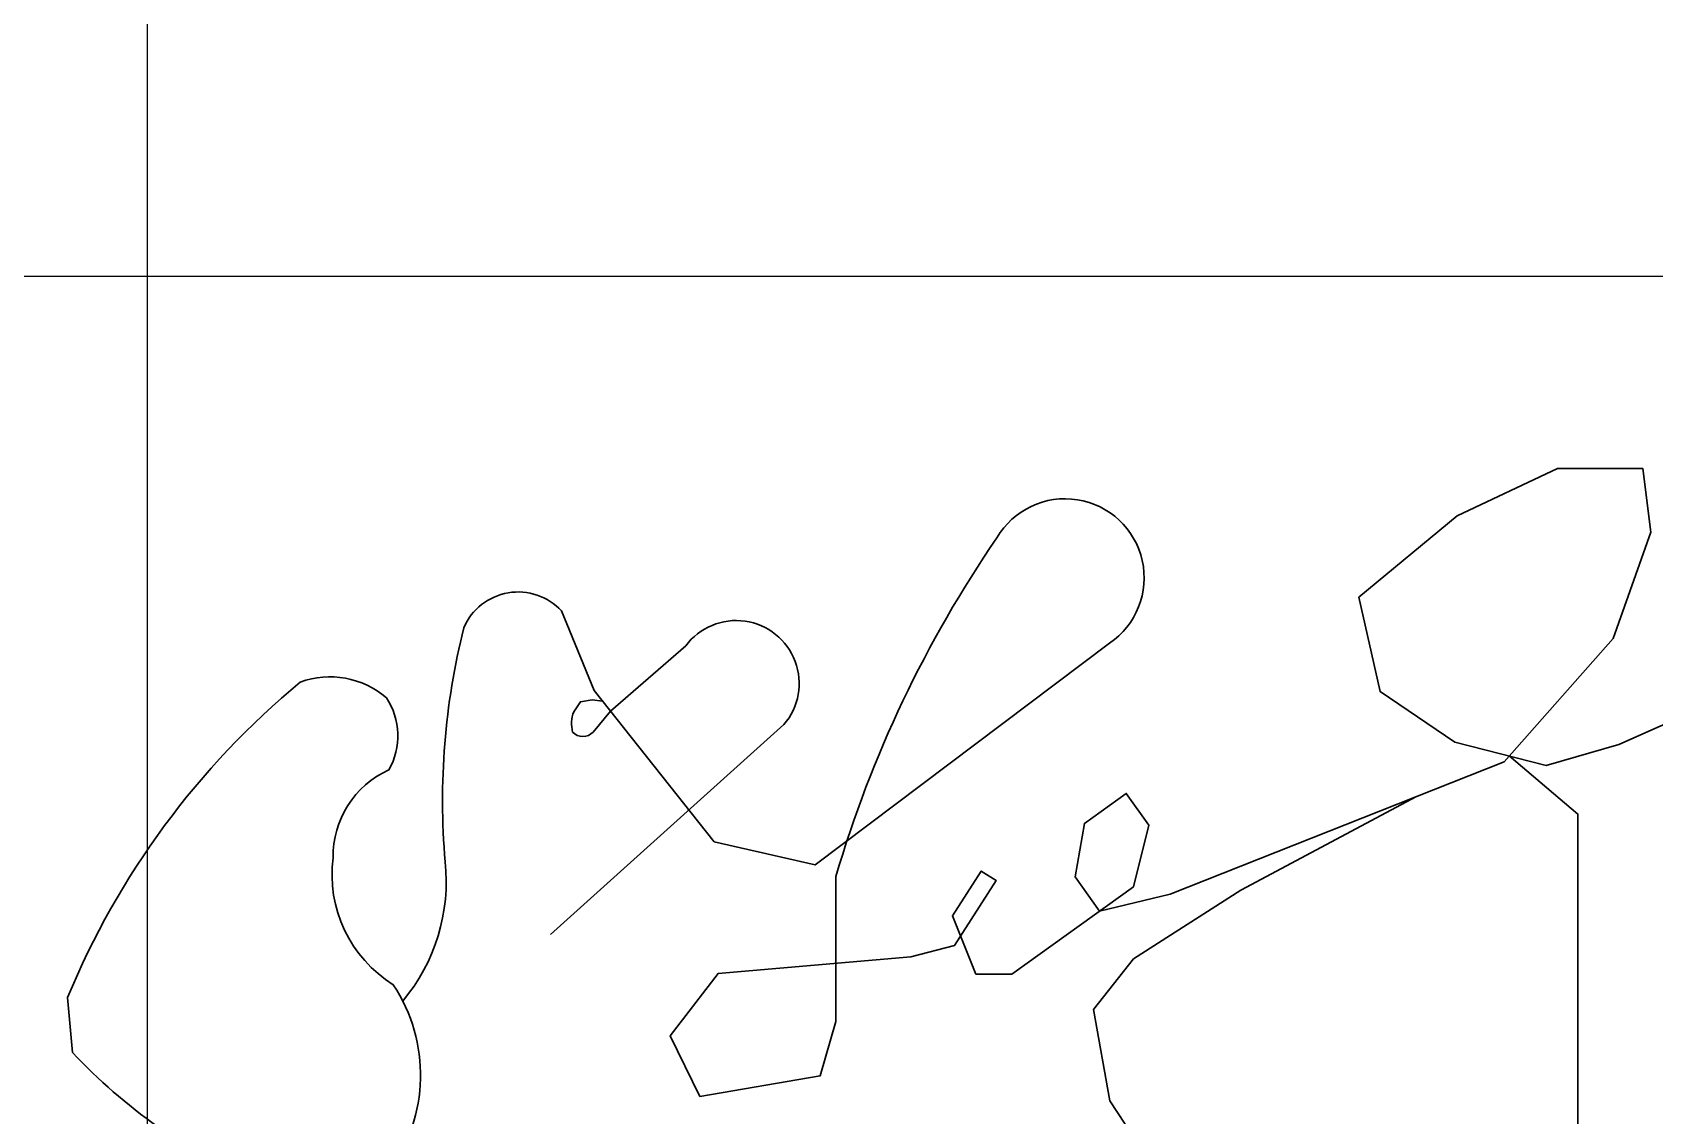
# Model space of a CAD drawing. Header units: millimetres. Extents: x 806395 to 2097197, y -233789 to 193681.
# Drawn here: x 2082111 to 2082965, y -174270 to -173700 of the extents above; entities that cross this region are included whole.
import ezdxf

# ---------------------------------------------------------------- set-up
doc = ezdxf.new("R2010")
doc.units = ezdxf.units.MM

# ---------------------------------------------------------------- blocks, each defined once
blk = doc.blocks.new('ntnntyht')
at = {"lineweight": 25, "ltscale": 15}
for p, q in [((1987891.97, -44360.75), (1987891.97, -50104.72)), ((1983723.19, -46968.89), (1990506.68, -46968.89))]:
    blk.add_line(p, q, dxfattribs=at)
at = {"color": 7, "lineweight": 30}
blk.add_lwpolyline([(1988137.39, -47196.44), (1988203.39, -47279.54), (1988258.84, -47292.33), (1988420.56, -47170.51, 1.24964), (1988358.72, -47112.55, 0.079258), (1988270.22, -47298.72), (1988270.22, -47378.29), (1988261.69, -47408.12), (1988195.57, -47419.49), (1988179.22, -47386.1), (1988205.53, -47352), (1988311.45, -47342.77), (1988335.47, -47336.6), (1988358.34, -47300.93), (1988350.09, -47295.64), (1988334.25, -47320.34), (1988347.18, -47352.21), (1988366.98, -47352.21), (1988433.71, -47304.27), (1988442.19, -47270.4), (1988429.7, -47253.02), (1988406.72, -47269.53), (1988401.6, -47298.92), (1988415.12, -47317.63), (1988453.78, -47308.28), (1988637.27, -47235.72), (1988697.18, -47168), (1988717.87, -47109.55), (1988713.44, -47074.48), (1988666.71, -47074.48), (1988611.59, -47100.48), (1988557.51, -47145.21), (1988569.15, -47197.09), (1988610.32, -47224.81), (1988660.34, -47237.61), (1988700.42, -47226.16), (1988768.47, -47195.99)], format="xyb", dxfattribs=at)
at = {"lineweight": 30}
for points in [[(1988032.32, -47367.07, 0.20271), (1988055.61, -47290.56, -0.083217), (1988065.84, -47161.97, -0.540975), (1988119.53, -47152.74), (1988137.39, -47196.44)], [(1988146.47, -47207.88), (1988187.75, -47171.92, -1.034501), (1988241.7, -47215.24), (1988113.51, -47330.45)], [(1987994.04, -47288.31, -0.300634), (1988024.72, -47240.12, 0.28025), (1988023.3, -47200.42, 0.268779), (1987976.01, -47191.83, 0.122192), (1987848.18, -47365.15), (1987850.93, -47395.39, 0.09999), (1987951.45, -47466.54, 0.200398), (1988024.87, -47460.66, 0.312914), (1988027.1, -47358.11, -0.293794), (1987994.04, -47288.31)], [(1988146.47, -47207.88), (1988136.89, -47219.31, -0.434294), (1988125.64, -47219.31, -0.160262), (1988126.27, -47208.13), (1988129.91, -47202.68), (1988136.38, -47201.59), (1988142.1, -47202.37)]]:
    blk.add_lwpolyline(points, format="xyb", dxfattribs=at)
blk.add_lwpolyline([(1988640.16, -47232.45), (1988677.85, -47264.38), (1988677.85, -47306.63), (1988677.85, -47366.36), (1988677.85, -47442.28), (1988664.73, -47484.53), (1988641.41, -47513.67), (1988599.13, -47550.09), (1988539.36, -47550.09), (1988491.25, -47528.97), (1988454.81, -47473.61), (1988420.8, -47421.94), (1988411.8, -47371.63), (1988433.67, -47343.94), (1988492.71, -47306.07), (1988589.26, -47254.7)], dxfattribs=at)

msp = doc.modelspace()

# ---------------------------------------------------------------- block references
at = {"color": 3, "xscale": 0.9585492227979296, "yscale": 0.9585492227979296, "zscale": 0.9585492227979296}
msp.add_blockref('ntnntyht', (176678.857, -128806.512), dxfattribs=at)

doc.saveas('drawing.dxf')
